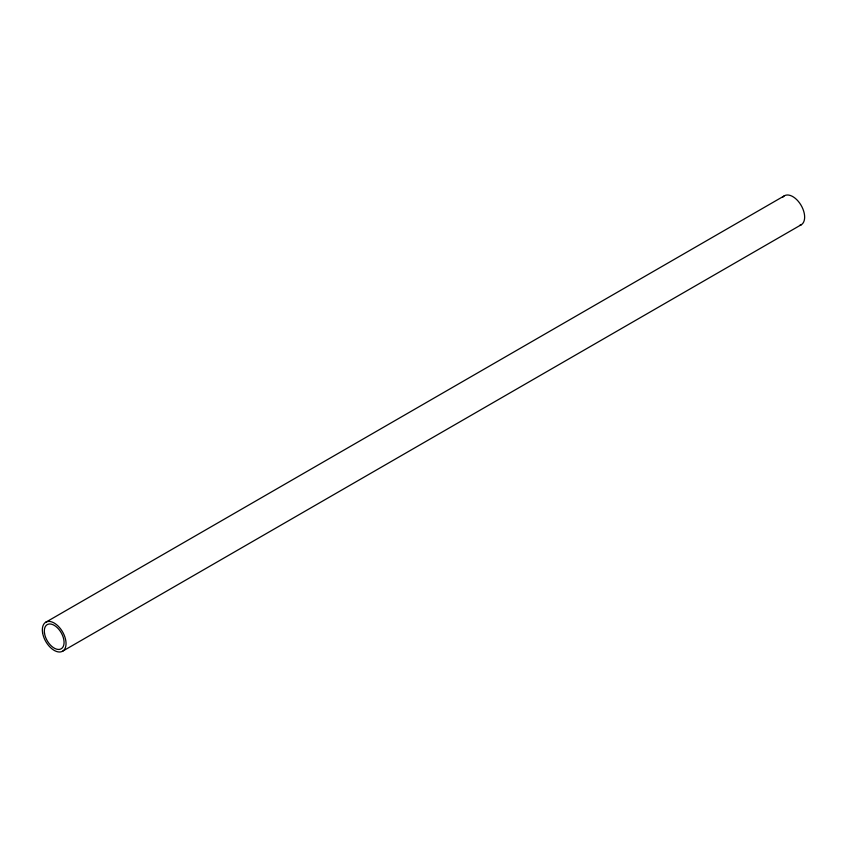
<?xml version="1.0" encoding="UTF-8"?>
<svg xmlns="http://www.w3.org/2000/svg" width="847" height="847" viewBox="0 0 847 847"><rect width="100%" height="100%" fill="white"/><g stroke="black" fill="none" stroke-linecap="round" stroke-linejoin="round"><path stroke-width="1.27" d="M45.526 622.386L784.131 195.953M62.869 651.047L801.474 224.614M782.639 197.372A16.76 9.677 60 0 1 800.881 204.942A16.76 9.677 60 0 1 799.6 225.418M42.562 632.614A16.76 9.677 60 0 0 61.979 651.523A16.76 9.677 60 0 0 58.051 625.997A16.76 9.677 60 0 0 42.562 632.614M44.51 633.302A13.965 8.057 60 0 0 60.677 649.056A13.965 8.057 60 0 0 57.405 627.786A13.965 8.057 60 0 0 44.51 633.302"/></g></svg>
